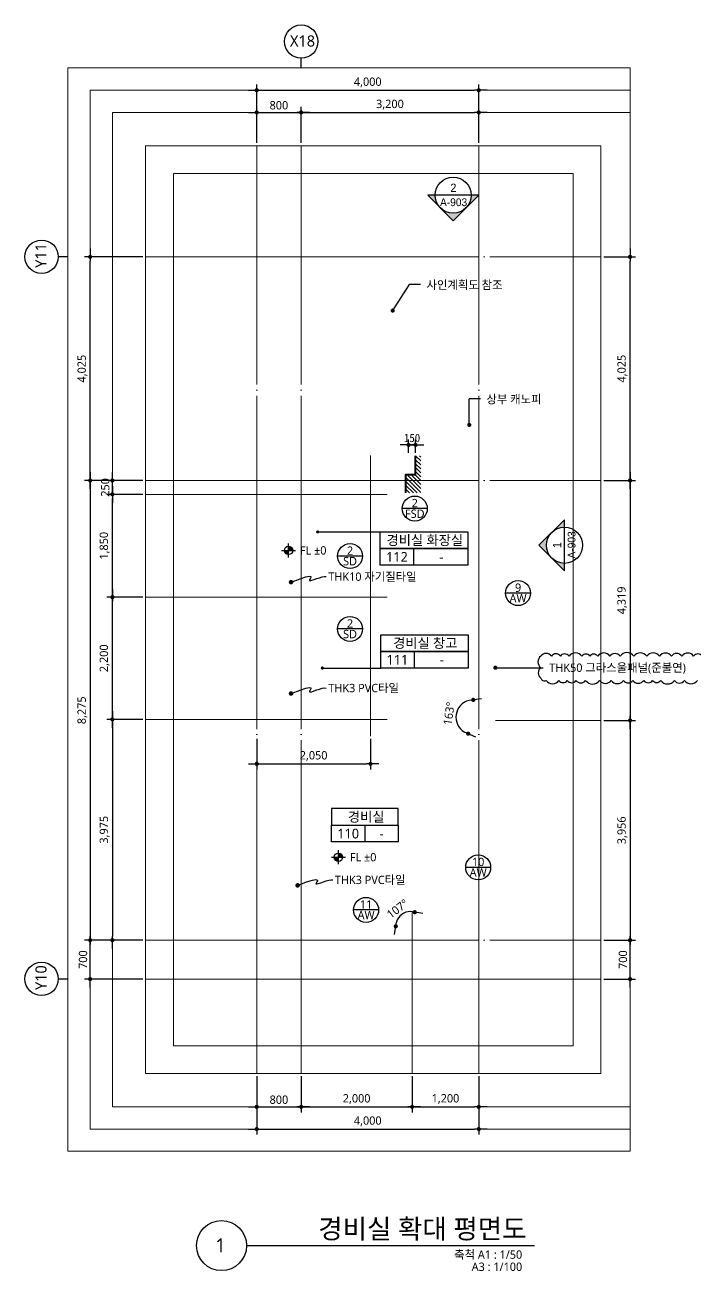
# Model space of a CAD drawing. Header units: millimetres. Extents: x -3672364 to -3590876, y -108975 to -79664.
# Drawn here: x -3660510 to -3648438, y -105047 to -82616 of the extents above; entities that cross this region are included whole.
import ezdxf
from ezdxf.enums import TextEntityAlignment as Align

# ---------------------------------------------------------------- set-up
doc = ezdxf.new("R2010")
doc.units = ezdxf.units.MM
doc.header["$LTSCALE"] = 100
doc.header["$MEASUREMENT"] = 0
doc.linetypes.add('CEN', pattern=[62, 60, -1, 0, -1])
doc.layers.get('0').update_dxf_attribs({"linetype": 'CONTINUOUS'})
for name, color, linetype, lineweight in [('A-AXIS-BUBL', 7, 'CONTINUOUS', 25), ('A-AXIS-LINE', 1, 'CEN', 15), ('A-CNTL', 1, 'CEN', 15), ('A-DIMS', 7, 'CONTINUOUS', 25), ('A-DWXK-WIND', 7, 'CONTINUOUS', 25), ('A-GRND', 2, 'CONTINUOUS', 40), ('A-MKXS-LEAD', 7, 'CONTINUOUS', 25), ('A-MKXS-MAK1', 3, 'CONTINUOUS', 25), ('A-MKXS-TEXT1', 3, 'CONTINUOUS', 25), ('A-MKXS-TEXT2', 7, 'CONTINUOUS', 25), ('A-MKXX-NAME', 3, 'CONTINUOUS', 25), ('A-MKXX-SYMB', 7, 'CONTINUOUS', 25), ('A-XXXX-HATC', 8, 'CONTINUOUS', 18), ('A-XXXX-SYMB', 7, 'CONTINUOUS', 25), ('A-XXXX-TXT1', 3, 'CONTINUOUS', 25), ('A-XXXX-TXT2', 3, 'CONTINUOUS', 25), ('REV-202205', 20, 'CONTINUOUS', 25)]:
    doc.layers.add(name, color=color, linetype=linetype, lineweight=lineweight)
doc.layers.add('A-XXXX-NPLT', color=144, linetype='CONTINUOUS', lineweight=15, plot=False)
doc.styles.add('HY울릉도L', font='')
doc.styles.add('돋움체', font='')
doc.styles.add('돋음', font='')
doc.styles.add('맑은고딕', font='malgun.ttf')
doc.styles.get('HY울릉도L').set_extended_font_data('HYwulM')
doc.styles.get('돋움체').set_extended_font_data('DotumChe')
doc.styles.get('돋음').set_extended_font_data('Dotum')
doc.dimstyles.new('CDIM', dxfattribs={"dimtxt": 3, "dimasz": 1.5, "dimexe": 2, "dimexo": 1, "dimgap": 1, "dimtad": 1, "dimdec": 0, "dimrnd": 0.5, "dimzin": 0, "dimdsep": 32, "dimlunit": 6, "dimtxsty": 'HY울릉도L', "dimblk1": '_CIDOT', "dimblk2": '_CIDOT', "dimsah": 1, "dimcen": 5.5, "dimclrd": 2, "dimclre": 2, "dimclrt": 7, "dimadec": 0, "dimazin": 0, "dimtfac": 1, "dimtdec": 0, "dimtix": 1, "dimtmove": 2, "dimatfit": 1, "dimldrblk": '_CIDOT', "dimfxl": 1, "dimtolj": 1, "dimtzin": 0, "dimlwd": -1, "dimarcsym": 0})

# ---------------------------------------------------------------- blocks, each defined once
blk = doc.blocks.new('_CIDOT')
at = {"color": 0, "linetype": 'ByBlock'}
blk.add_line((2, 0), (-1, 0), dxfattribs=at)
at = {"color": 0, "linetype": 'ByBlock', "const_width": 0.5}
blk.add_lwpolyline([(-0.25, 0, 1), (0.25, 0, 1)], format="xyb", close=True, dxfattribs=at)
blk = doc.blocks.new('*D4')
at = {"layer": 'A-DIMS', "lineweight": -2, "transparency": 16777216}
for p, q in [((-3656335, -84741), (-3656335, -83691)), ((-3652335, -84741), (-3652335, -83691))]:
    blk.add_line(p, q, dxfattribs=at)
at = {"layer": 'A-DIMS', "transparency": 16777216}
blk.add_line((-3656260, -83791), (-3652410, -83791), dxfattribs=at)
at = {"layer": 'A-DIMS', "transparency": 16777216, "xscale": 75, "yscale": 75, "zscale": 75, "rotation": 180}
blk.add_blockref('_CIDOT', (-3656335, -83791), dxfattribs=at)
at = {"layer": 'A-DIMS', "transparency": 16777216, "xscale": 75, "yscale": 75, "zscale": 75}
blk.add_blockref('_CIDOT', (-3652335, -83791), dxfattribs=at)
at = {"layer": 'A-DIMS', "color": 3, "transparency": 16777216, "insert": (-3654335, -83651), "char_height": 150, "attachment_point": 5, "style": '맑은고딕'}
blk.add_mtext('\\A1;4,000', dxfattribs=at)
blk = doc.blocks.new('*D5')
at = {"layer": 'A-DIMS', "lineweight": -2, "transparency": 16777216}
for p, q in [((-3658385, -90816), (-3659435, -90816)), ((-3658385, -99091), (-3659435, -99091))]:
    blk.add_line(p, q, dxfattribs=at)
at = {"layer": 'A-DIMS', "transparency": 16777216}
blk.add_line((-3659335, -90891), (-3659335, -99016), dxfattribs=at)
at = {"layer": 'A-DIMS', "transparency": 16777216, "xscale": 75, "yscale": 75, "zscale": 75}
for p, rotation in [((-3659335, -90816), 90), ((-3659335, -99091), 270)]:
    blk.add_blockref('_CIDOT', p, dxfattribs=dict(at, rotation=rotation))
at = {"layer": 'A-DIMS', "color": 3, "transparency": 16777216, "insert": (-3659475, -94953), "char_height": 150, "attachment_point": 5, "rotation": 90, "style": '맑은고딕'}
blk.add_mtext('\\A1;8,275', dxfattribs=at)
blk = doc.blocks.new('*D6')
at = {"layer": 'A-DIMS', "lineweight": -2, "transparency": 16777216}
for p, q in [((-3658385, -90816), (-3659035, -90816)), ((-3658385, -91066), (-3659035, -91066))]:
    blk.add_line(p, q, dxfattribs=at)
at = {"layer": 'A-DIMS', "transparency": 16777216}
for p, q in [((-3658935, -90741), (-3658935, -90666)), ((-3658935, -91066), (-3658935, -90816)), ((-3658935, -91141), (-3658935, -91216))]:
    blk.add_line(p, q, dxfattribs=at)
at = {"layer": 'A-DIMS', "transparency": 16777216, "xscale": 75, "yscale": 75, "zscale": 75}
for p, rotation in [((-3658935, -90816), 270), ((-3658935, -91066), 90)]:
    blk.add_blockref('_CIDOT', p, dxfattribs=dict(at, rotation=rotation))
at = {"layer": 'A-DIMS', "color": 3, "transparency": 16777216, "insert": (-3659063, -90941), "char_height": 150, "attachment_point": 5, "rotation": 90, "style": '맑은고딕'}
blk.add_mtext('\\A1;250', dxfattribs=at)
blk = doc.blocks.new('*D7')
at = {"layer": 'A-DIMS', "lineweight": -2, "transparency": 16777216}
for p, q in [((-3658385, -95116), (-3659035, -95116)), ((-3658385, -99091), (-3659035, -99091))]:
    blk.add_line(p, q, dxfattribs=at)
at = {"layer": 'A-DIMS', "transparency": 16777216}
blk.add_line((-3658935, -95191), (-3658935, -99016), dxfattribs=at)
at = {"layer": 'A-DIMS', "transparency": 16777216, "xscale": 75, "yscale": 75, "zscale": 75}
for p, rotation in [((-3658935, -95116), 90), ((-3658935, -99091), 270)]:
    blk.add_blockref('_CIDOT', p, dxfattribs=dict(at, rotation=rotation))
at = {"layer": 'A-DIMS', "color": 3, "transparency": 16777216, "insert": (-3659075, -97103), "char_height": 150, "attachment_point": 5, "rotation": 90, "style": '맑은고딕'}
blk.add_mtext('\\A1;3,975', dxfattribs=at)
blk = doc.blocks.new('*D8')
at = {"layer": 'A-DIMS', "lineweight": -2, "transparency": 16777216}
for p, q in [((-3658385, -99091), (-3659435, -99091)), ((-3658385, -99791), (-3659435, -99791))]:
    blk.add_line(p, q, dxfattribs=at)
at = {"layer": 'A-DIMS', "transparency": 16777216}
blk.add_line((-3659335, -99716), (-3659335, -99166), dxfattribs=at)
at = {"layer": 'A-DIMS', "transparency": 16777216, "xscale": 75, "yscale": 75, "zscale": 75}
for p, rotation in [((-3659335, -99091), 90), ((-3659335, -99791), 270)]:
    blk.add_blockref('_CIDOT', p, dxfattribs=dict(at, rotation=rotation))
at = {"layer": 'A-DIMS', "color": 3, "transparency": 16777216, "insert": (-3659463, -99441), "char_height": 150, "attachment_point": 5, "rotation": 90, "style": '맑은고딕'}
blk.add_mtext('\\A1;700', dxfattribs=at)
blk = doc.blocks.new('*D9')
at = {"layer": 'A-DIMS', "lineweight": -2, "transparency": 16777216}
for p, q in [((-3658385, -86791), (-3659435, -86791)), ((-3658385, -90816), (-3659435, -90816))]:
    blk.add_line(p, q, dxfattribs=at)
at = {"layer": 'A-DIMS', "transparency": 16777216}
blk.add_line((-3659335, -90741), (-3659335, -86866), dxfattribs=at)
at = {"layer": 'A-DIMS', "transparency": 16777216, "xscale": 75, "yscale": 75, "zscale": 75}
for p, rotation in [((-3659335, -86791), 90), ((-3659335, -90816), 270)]:
    blk.add_blockref('_CIDOT', p, dxfattribs=dict(at, rotation=rotation))
at = {"layer": 'A-DIMS', "color": 3, "transparency": 16777216, "insert": (-3659475, -88803), "char_height": 150, "attachment_point": 5, "rotation": 90, "style": '맑은고딕'}
blk.add_mtext('\\A1;4,025', dxfattribs=at)
blk = doc.blocks.new('*D10')
at = {"layer": 'A-DIMS', "lineweight": -2, "transparency": 16777216}
for p, q in [((-3656335, -84741), (-3656335, -84091)), ((-3655535, -84741), (-3655535, -84091))]:
    blk.add_line(p, q, dxfattribs=at)
at = {"layer": 'A-DIMS', "transparency": 16777216}
blk.add_line((-3656260, -84191), (-3655610, -84191), dxfattribs=at)
at = {"layer": 'A-DIMS', "transparency": 16777216, "xscale": 75, "yscale": 75, "zscale": 75, "rotation": 180}
blk.add_blockref('_CIDOT', (-3656335, -84191), dxfattribs=at)
at = {"layer": 'A-DIMS', "transparency": 16777216, "xscale": 75, "yscale": 75, "zscale": 75}
blk.add_blockref('_CIDOT', (-3655535, -84191), dxfattribs=at)
at = {"layer": 'A-DIMS', "color": 3, "transparency": 16777216, "insert": (-3655935, -84063), "char_height": 150, "attachment_point": 5, "style": '맑은고딕'}
blk.add_mtext('\\A1;800', dxfattribs=at)
blk = doc.blocks.new('*D11')
at = {"layer": 'A-DIMS', "lineweight": -2, "transparency": 16777216}
for p, q in [((-3655535, -84741), (-3655535, -84091)), ((-3652335, -84741), (-3652335, -84091))]:
    blk.add_line(p, q, dxfattribs=at)
at = {"layer": 'A-DIMS', "transparency": 16777216}
blk.add_line((-3655460, -84191), (-3652410, -84191), dxfattribs=at)
at = {"layer": 'A-DIMS', "transparency": 16777216, "xscale": 75, "yscale": 75, "zscale": 75, "rotation": 180}
blk.add_blockref('_CIDOT', (-3655535, -84191), dxfattribs=at)
at = {"layer": 'A-DIMS', "transparency": 16777216, "xscale": 75, "yscale": 75, "zscale": 75}
blk.add_blockref('_CIDOT', (-3652335, -84191), dxfattribs=at)
at = {"layer": 'A-DIMS', "color": 3, "transparency": 16777216, "insert": (-3653935, -84051), "char_height": 150, "attachment_point": 5, "style": '맑은고딕'}
blk.add_mtext('\\A1;3,200', dxfattribs=at)
blk = doc.blocks.new('*D12')
at = {"layer": 'A-DIMS', "lineweight": -2, "transparency": 16777216}
for p, q in [((-3656335, -101541), (-3656335, -102591)), ((-3652335, -101541), (-3652335, -102591))]:
    blk.add_line(p, q, dxfattribs=at)
at = {"layer": 'A-DIMS', "transparency": 16777216}
blk.add_line((-3656260, -102491), (-3652410, -102491), dxfattribs=at)
at = {"layer": 'A-DIMS', "transparency": 16777216, "xscale": 75, "yscale": 75, "zscale": 75, "rotation": 180}
blk.add_blockref('_CIDOT', (-3656335, -102491), dxfattribs=at)
at = {"layer": 'A-DIMS', "transparency": 16777216, "xscale": 75, "yscale": 75, "zscale": 75}
blk.add_blockref('_CIDOT', (-3652335, -102491), dxfattribs=at)
at = {"layer": 'A-DIMS', "color": 3, "transparency": 16777216, "insert": (-3654335, -102351), "char_height": 150, "attachment_point": 5, "style": '맑은고딕'}
blk.add_mtext('\\A1;4,000', dxfattribs=at)
blk = doc.blocks.new('*D13')
at = {"layer": 'A-DIMS', "lineweight": -2, "transparency": 16777216}
for p, q in [((-3656335, -101541), (-3656335, -102191)), ((-3655535, -101541), (-3655535, -102191))]:
    blk.add_line(p, q, dxfattribs=at)
at = {"layer": 'A-DIMS', "transparency": 16777216}
blk.add_line((-3656260, -102091), (-3655610, -102091), dxfattribs=at)
at = {"layer": 'A-DIMS', "transparency": 16777216, "xscale": 75, "yscale": 75, "zscale": 75, "rotation": 180}
blk.add_blockref('_CIDOT', (-3656335, -102091), dxfattribs=at)
at = {"layer": 'A-DIMS', "transparency": 16777216, "xscale": 75, "yscale": 75, "zscale": 75}
blk.add_blockref('_CIDOT', (-3655535, -102091), dxfattribs=at)
at = {"layer": 'A-DIMS', "color": 3, "transparency": 16777216, "insert": (-3655935, -101963), "char_height": 150, "attachment_point": 5, "style": '맑은고딕'}
blk.add_mtext('\\A1;800', dxfattribs=at)
blk = doc.blocks.new('*D14')
at = {"layer": 'A-DIMS', "lineweight": -2, "transparency": 16777216}
for p, q in [((-3655535, -101541), (-3655535, -102191)), ((-3653535, -101541), (-3653535, -102191))]:
    blk.add_line(p, q, dxfattribs=at)
at = {"layer": 'A-DIMS', "transparency": 16777216}
blk.add_line((-3655460, -102091), (-3653610, -102091), dxfattribs=at)
at = {"layer": 'A-DIMS', "transparency": 16777216, "xscale": 75, "yscale": 75, "zscale": 75, "rotation": 180}
blk.add_blockref('_CIDOT', (-3655535, -102091), dxfattribs=at)
at = {"layer": 'A-DIMS', "transparency": 16777216, "xscale": 75, "yscale": 75, "zscale": 75}
blk.add_blockref('_CIDOT', (-3653535, -102091), dxfattribs=at)
at = {"layer": 'A-DIMS', "color": 3, "transparency": 16777216, "insert": (-3654535, -101951), "char_height": 150, "attachment_point": 5, "style": '맑은고딕'}
blk.add_mtext('\\A1;2,000', dxfattribs=at)
blk = doc.blocks.new('*D15')
at = {"layer": 'A-DIMS', "lineweight": -2, "transparency": 16777216}
for p, q in [((-3653535, -101541), (-3653535, -102191)), ((-3652335, -101541), (-3652335, -102191))]:
    blk.add_line(p, q, dxfattribs=at)
at = {"layer": 'A-DIMS', "transparency": 16777216}
blk.add_line((-3653460, -102091), (-3652410, -102091), dxfattribs=at)
at = {"layer": 'A-DIMS', "transparency": 16777216, "xscale": 75, "yscale": 75, "zscale": 75, "rotation": 180}
blk.add_blockref('_CIDOT', (-3653535, -102091), dxfattribs=at)
at = {"layer": 'A-DIMS', "transparency": 16777216, "xscale": 75, "yscale": 75, "zscale": 75}
blk.add_blockref('_CIDOT', (-3652335, -102091), dxfattribs=at)
at = {"layer": 'A-DIMS', "color": 3, "transparency": 16777216, "insert": (-3652935, -101950), "char_height": 150, "attachment_point": 5, "style": '맑은고딕'}
blk.add_mtext('\\A1;1,200', dxfattribs=at)
blk = doc.blocks.new('*D16')
at = {"layer": 'A-DIMS', "lineweight": -2, "transparency": 16777216}
for p, q in [((-3656335, -95466), (-3656335, -96016)), ((-3654285, -95466), (-3654285, -96016))]:
    blk.add_line(p, q, dxfattribs=at)
at = {"layer": 'A-DIMS', "transparency": 16777216}
blk.add_line((-3656260, -95916), (-3654360, -95916), dxfattribs=at)
at = {"layer": 'A-DIMS', "transparency": 16777216, "xscale": 75, "yscale": 75, "zscale": 75, "rotation": 180}
blk.add_blockref('_CIDOT', (-3656335, -95916), dxfattribs=at)
at = {"layer": 'A-DIMS', "transparency": 16777216, "xscale": 75, "yscale": 75, "zscale": 75}
blk.add_blockref('_CIDOT', (-3654285, -95916), dxfattribs=at)
at = {"layer": 'A-DIMS', "color": 3, "transparency": 16777216, "insert": (-3655310, -95776), "char_height": 150, "attachment_point": 5, "style": '맑은고딕'}
blk.add_mtext('\\A1;2,050', dxfattribs=at)
blk = doc.blocks.new('*D17')
at = {"layer": 'A-DIMS', "lineweight": -2, "transparency": 16777216}
for p, q in [((-3658385, -91066), (-3659035, -91066)), ((-3658385, -92916), (-3659035, -92916))]:
    blk.add_line(p, q, dxfattribs=at)
at = {"layer": 'A-DIMS', "transparency": 16777216}
blk.add_line((-3658935, -92841), (-3658935, -91141), dxfattribs=at)
at = {"layer": 'A-DIMS', "transparency": 16777216, "xscale": 75, "yscale": 75, "zscale": 75}
for p, rotation in [((-3658935, -91066), 90), ((-3658935, -92916), 270)]:
    blk.add_blockref('_CIDOT', p, dxfattribs=dict(at, rotation=rotation))
at = {"layer": 'A-DIMS', "color": 3, "transparency": 16777216, "insert": (-3659076, -91991), "char_height": 150, "attachment_point": 5, "rotation": 90, "style": '맑은고딕'}
blk.add_mtext('\\A1;1,850', dxfattribs=at)
blk = doc.blocks.new('*D18')
at = {"layer": 'A-DIMS', "lineweight": -2, "transparency": 16777216}
for p, q in [((-3658385, -92916), (-3659035, -92916)), ((-3658385, -95116), (-3659035, -95116))]:
    blk.add_line(p, q, dxfattribs=at)
at = {"layer": 'A-DIMS', "transparency": 16777216}
blk.add_line((-3658935, -95041), (-3658935, -92991), dxfattribs=at)
at = {"layer": 'A-DIMS', "transparency": 16777216, "xscale": 75, "yscale": 75, "zscale": 75}
for p, rotation in [((-3658935, -92916), 90), ((-3658935, -95116), 270)]:
    blk.add_blockref('_CIDOT', p, dxfattribs=dict(at, rotation=rotation))
at = {"layer": 'A-DIMS', "color": 3, "transparency": 16777216, "insert": (-3659075, -94016), "char_height": 150, "attachment_point": 5, "rotation": 90, "style": '맑은고딕'}
blk.add_mtext('\\A1;2,200', dxfattribs=at)
blk = doc.blocks.new('*D19')
at = {"layer": 'A-DIMS', "lineweight": -2, "transparency": 16777216}
for p, q in [((-3653599, -90321), (-3653599, -90076)), ((-3653474, -90321), (-3653474, -90076))]:
    blk.add_line(p, q, dxfattribs=at)
at = {"layer": 'A-DIMS', "transparency": 16777216}
for p, q in [((-3653674, -90176), (-3653749, -90176)), ((-3653474, -90176), (-3653599, -90176)), ((-3653399, -90176), (-3653324, -90176))]:
    blk.add_line(p, q, dxfattribs=at)
at = {"layer": 'A-DIMS', "transparency": 16777216, "xscale": 75, "yscale": 75, "zscale": 75}
blk.add_blockref('_CIDOT', (-3653599, -90176), dxfattribs=at)
at = {"layer": 'A-DIMS', "transparency": 16777216, "xscale": 75, "yscale": 75, "zscale": 75, "rotation": 180}
blk.add_blockref('_CIDOT', (-3653474, -90176), dxfattribs=at)
at = {"layer": 'A-DIMS', "color": 3, "transparency": 16777216, "insert": (-3653536, -90051), "char_height": 150, "attachment_point": 5, "style": '돋움체'}
blk.add_mtext('\\A1;150', dxfattribs=at)
blk = doc.blocks.new('*D20')
at = {"layer": 'A-DIMS', "lineweight": -2, "transparency": 16777216}
for p, q in [((-3650085, -95135), (-3649510, -95135)), ((-3650085, -99091), (-3649510, -99091))]:
    blk.add_line(p, q, dxfattribs=at)
at = {"layer": 'A-DIMS', "transparency": 16777216}
blk.add_line((-3649610, -95210), (-3649610, -99016), dxfattribs=at)
at = {"layer": 'A-DIMS', "transparency": 16777216, "xscale": 75, "yscale": 75, "zscale": 75}
for p, rotation in [((-3649610, -95135), 90), ((-3649610, -99091), 270)]:
    blk.add_blockref('_CIDOT', p, dxfattribs=dict(at, rotation=rotation))
at = {"layer": 'A-DIMS', "color": 3, "transparency": 16777216, "insert": (-3649750, -97113), "char_height": 150, "attachment_point": 5, "rotation": 90, "style": '맑은고딕'}
blk.add_mtext('\\A1;3,956', dxfattribs=at)
blk = doc.blocks.new('*D21')
at = {"layer": 'A-DIMS', "lineweight": -2, "transparency": 16777216}
for p, q in [((-3650085, -86791), (-3649510, -86791)), ((-3650085, -90816), (-3649510, -90816))]:
    blk.add_line(p, q, dxfattribs=at)
at = {"layer": 'A-DIMS', "transparency": 16777216}
blk.add_line((-3649610, -90741), (-3649610, -86866), dxfattribs=at)
at = {"layer": 'A-DIMS', "transparency": 16777216, "xscale": 75, "yscale": 75, "zscale": 75}
for p, rotation in [((-3649610, -86791), 90), ((-3649610, -90816), 270)]:
    blk.add_blockref('_CIDOT', p, dxfattribs=dict(at, rotation=rotation))
at = {"layer": 'A-DIMS', "color": 3, "transparency": 16777216, "insert": (-3649750, -88803), "char_height": 150, "attachment_point": 5, "rotation": 90, "style": '맑은고딕'}
blk.add_mtext('\\A1;4,025', dxfattribs=at)
blk = doc.blocks.new('*D22')
at = {"layer": 'A-DIMS', "lineweight": -2, "transparency": 16777216}
for p, q in [((-3650085, -99091), (-3649510, -99091)), ((-3650085, -99791), (-3649510, -99791))]:
    blk.add_line(p, q, dxfattribs=at)
at = {"layer": 'A-DIMS', "transparency": 16777216}
blk.add_line((-3649610, -99716), (-3649610, -99166), dxfattribs=at)
at = {"layer": 'A-DIMS', "transparency": 16777216, "xscale": 75, "yscale": 75, "zscale": 75}
for p, rotation in [((-3649610, -99091), 90), ((-3649610, -99791), 270)]:
    blk.add_blockref('_CIDOT', p, dxfattribs=dict(at, rotation=rotation))
at = {"layer": 'A-DIMS', "color": 3, "transparency": 16777216, "insert": (-3649738, -99441), "char_height": 150, "attachment_point": 5, "rotation": 90, "style": '맑은고딕'}
blk.add_mtext('\\A1;700', dxfattribs=at)
blk = doc.blocks.new('*D23')
at = {"layer": 'A-DIMS', "lineweight": -2, "transparency": 16777216}
for p, q in [((-3650085, -90816), (-3649510, -90816)), ((-3650085, -95135), (-3649510, -95135))]:
    blk.add_line(p, q, dxfattribs=at)
at = {"layer": 'A-DIMS', "transparency": 16777216}
blk.add_line((-3649610, -90891), (-3649610, -95060), dxfattribs=at)
at = {"layer": 'A-DIMS', "transparency": 16777216, "xscale": 75, "yscale": 75, "zscale": 75}
for p, rotation in [((-3649610, -90816), 90), ((-3649610, -95135), 270)]:
    blk.add_blockref('_CIDOT', p, dxfattribs=dict(at, rotation=rotation))
at = {"layer": 'A-DIMS', "color": 3, "transparency": 16777216, "insert": (-3649751, -92975), "char_height": 150, "attachment_point": 5, "rotation": 90, "style": '맑은고딕'}
blk.add_mtext('\\A1;4,319', dxfattribs=at)
blk = doc.blocks.new('*D24')
at = {"layer": 'A-DIMS', "transparency": 16777216}
blk.add_arc((-3652435, -95076), 311, 103.8467, 239.4541, dxfattribs=at)
at = {"layer": 'A-DIMS', "transparency": 16777216, "xscale": 75, "yscale": 75, "zscale": 75}
for p, rotation in [((-3652435, -94765), 6.923346395079077), ((-3652525, -95374), 336.3774093709544)]:
    blk.add_blockref('_CIDOT', p, dxfattribs=dict(at, rotation=rotation))
at = {"layer": 'A-DIMS', "color": 3, "transparency": 16777216, "insert": (-3652870, -95012), "char_height": 150, "attachment_point": 5, "rotation": 81.6504, "style": '맑은고딕'}
blk.add_mtext('\\A1;163°', dxfattribs=at)
blk = doc.blocks.new('*D25')
at = {"layer": 'A-DIMS', "transparency": 16777216}
blk.add_arc((-3653565, -98841), 265, 89.5656, 163.7351, dxfattribs=at)
at = {"layer": 'A-DIMS', "transparency": 16777216, "xscale": 75, "yscale": 75, "zscale": 75}
for p, rotation in [((-3653489, -98587), 351.4331944957413), ((-3653830, -98841), 261.8675612702399)]:
    blk.add_blockref('_CIDOT', p, dxfattribs=dict(at, rotation=rotation))
at = {"layer": 'A-DIMS', "color": 3, "transparency": 16777216, "insert": (-3653799, -98526), "char_height": 150, "attachment_point": 5, "rotation": 36.6504, "style": '맑은고딕'}
blk.add_mtext('\\A1;107°', dxfattribs=at)
blk = doc.blocks.new('A$C2D3050CD')
at = {"layer": 'A-MKXS-MAK1'}
h = blk.add_hatch(color=256, dxfattribs=at)
h.dxf.hatch_style = 1
edge = h.paths.add_edge_path()
edge.add_line((135, 6762), (0, 6762))
edge.add_line((0, 6762), (460, 6303))
edge.add_line((460, 6303), (919, 6762))
edge.add_line((919, 6762), (785, 6762))
edge.add_arc((460, 6762), 325, 180, 360, ccw=False)
h = blk.add_hatch(color=256, dxfattribs=at)
h.dxf.hatch_style = 1
edge = h.paths.add_edge_path()
edge.add_line((2465, 785), (2465, 919))
edge.add_line((2465, 919), (2005, 460))
edge.add_line((2005, 460), (2465, 0))
edge.add_line((2465, 0), (2465, 135))
edge.add_arc((2465, 460), 325, 90, 270, ccw=False)
for p, q in [((0, 6762), (460, 6303)), ((919, 6762), (0, 6762)), ((919, 6762), (460, 6303)), ((2465, 919), (2005, 460)), ((2465, 0), (2465, 919)), ((2465, 0), (2005, 460))]:
    blk.add_line(p, q, dxfattribs=at)
for centre in [(460, 6762), (2465, 460)]:
    blk.add_circle(centre, 325, dxfattribs=at)
at = {"layer": 'A-MKXS-TEXT2', "style": '돋음'}
for s, height, p in [('2', 150, (464, 6896)), ('A-903', 140, (467, 6635))]:
    blk.add_text(s, height=height, dxfattribs=at).set_placement(p, align=Align.MIDDLE)
for s, height, p in [('A-903', 140, (2592, 467)), ('1', 150, (2331, 464))]:
    blk.add_text(s, height=height, rotation=90, dxfattribs=at).set_placement(p, align=Align.MIDDLE)

msp = doc.modelspace()

# ---------------------------------------------------------------- hatches: boundary and pattern name
at = {"layer": 'A-XXXX-HATC'}
h = msp.add_hatch(dxfattribs=at)
h.set_pattern_fill('BRICK', color=256, scale=50.000001, angle=90, style=0)
h.set_pattern_definition([(135, (-3586528.01, -182277.306), (-35.35534, -35.35534), [])])
h.paths.add_polyline_path([(-3653647, -91039.2), (-3653647, -90705.8), (-3653472, -90704.2), (-3653472, -90372.5), (-3653379.5, -90372.5), (-3653379.5, -91037.8), (-3653597, -91037.8)])
at = {"layer": 'A-XXXX-SYMB'}
h = msp.add_hatch(color=256, dxfattribs=at)
h.paths.add_polyline_path([(-3655761.8, -92149.5, -0.4142136), (-3655836.8, -92074.5), (-3655761.8, -92074.5)])
h.paths.add_polyline_path([(-3655686.8, -92074.5), (-3655761.8, -92074.5), (-3655761.8, -91999.5, -0.4142136)])
h = msp.add_hatch(color=256, dxfattribs=at)
h.paths.add_polyline_path([(-3654862.1, -97671.7, -0.4142136), (-3654937.1, -97596.7), (-3654862.1, -97596.7)])
h.paths.add_polyline_path([(-3654787.1, -97596.7), (-3654862.1, -97596.7), (-3654862.1, -97521.7, -0.4142136)])

# ---------------------------------------------------------------- linework, layer by layer
at = {"layer": 'A-AXIS-BUBL', "ltscale": 0.2}
for p, q in [((-3655535.4, -83390.8), (-3655535.4, -83215.8)), ((-3659735.4, -86790.8), (-3659910.4, -86790.8)), ((-3659735.4, -99790.8), (-3659910.4, -99790.8))]:
    msp.add_line(p, q, dxfattribs=at)
for centre in [(-3655532.4, -82915.8), (-3660210.4, -86787.9), (-3660210.4, -99787.9)]:
    msp.add_circle(centre, 300, dxfattribs=at)
at = {"layer": 'A-AXIS-LINE', "ltscale": 50}
msp.add_line((-3658335.4, -99790.8), (-3650135.4, -99790.8), dxfattribs=at)
at = {"layer": 'A-CNTL'}
for p, q in [((-3656335.4, -101490.8), (-3656335.4, -84790.8)), ((-3655535.4, -101490.8), (-3655535.4, -84790.8)), ((-3652335.4, -101490.8), (-3652335.4, -84790.8)), ((-3658335.4, -86790.8), (-3650135.4, -86790.8)), ((-3654285.4, -95415.8), (-3654285.4, -90364.1)), ((-3658335.4, -90815.8), (-3650135.4, -90815.8)), ((-3658335.4, -91065.8), (-3653985.4, -91065.8)), ((-3658335.4, -92915.8), (-3653985.4, -92915.8)), ((-3658335.4, -95115.8), (-3653985.4, -95115.8)), ((-3652035.4, -95134.9), (-3650135.4, -95134.9)), ((-3653535.4, -101490.8), (-3653535.4, -98590.8)), ((-3658335.4, -99090.8), (-3650135.4, -99090.8))]:
    msp.add_line(p, q, dxfattribs=at)
at = {"layer": 'A-DWXK-WIND'}
for p, q in [((-3653261.9, -91321.2), (-3653711.9, -91321.2)), ((-3654428.6, -92176.7), (-3654878.6, -92176.7)), ((-3651402.2, -92843.5), (-3651852.2, -92843.5)), ((-3654428.6, -93488.5), (-3654878.6, -93488.5)), ((-3652120.8, -97780.3), (-3652570.8, -97780.3)), ((-3654139.6, -98545.6), (-3654589.6, -98545.6))]:
    msp.add_line(p, q, dxfattribs=at)
for centre in [(-3653486.9, -91321.2), (-3654653.6, -92176.7), (-3651627.2, -92843.5), (-3654653.6, -93488.5), (-3652345.8, -97780.3), (-3654364.6, -98545.6)]:
    msp.add_circle(centre, 225, dxfattribs=at)
at = {"layer": 'A-GRND'}
msp.add_lwpolyline([(-3653647, -91039.2), (-3653647, -90705.8), (-3653472, -90705.8), (-3653472, -90372.5)], dxfattribs=at)
at = {"layer": 'A-MKXS-LEAD'}
for p, q in [((-3653885.4, -87757.6), (-3653585.4, -87290)), ((-3653385.4, -87290), (-3653585.4, -87290)), ((-3652506.6, -89815.8), (-3652506.6, -89348.2)), ((-3652306.6, -89348.2), (-3652506.6, -89348.2)), ((-3652035.4, -94185.9), (-3651174.3, -94185.9))]:
    msp.add_line(p, q, dxfattribs=at)
for points, const_width in [([(-3653904.1, -87757.6, 1), (-3653866.6, -87757.6, 1)], 37.5), ([(-3652525.3, -89815.8, 1), (-3652487.8, -89815.8, 1)], 37.5), ([(-3655737.8, -92644, 1), (-3655696.3, -92648.1, 1)], 40), ([(-3652054.1, -94185.9, 1), (-3652016.6, -94185.9, 1)], 37.5), ([(-3655737.8, -94648.7, 1), (-3655696.3, -94652.8, 1)], 40), ([(-3655619.3, -98102.2, 1), (-3655577.8, -98106.4, 1)], 40)]:
    msp.add_lwpolyline(points, format="xyb", close=True, dxfattribs=dict(at, const_width=const_width))
for points in [[(-3655717, -92646), (-3655554.1, -92584.6), (-3655448, -92551.5), (-3655387.5, -92540.7), (-3655361.9, -92546.5), (-3655360, -92563), (-3655370.8, -92584.4), (-3655383.3, -92604.7), (-3655386.6, -92618.1), (-3655372.2, -92620.3), (-3655342, -92613), (-3655300.5, -92599.3), (-3655252.4, -92582.5), (-3655202, -92565.7), (-3655154, -92552.1), (-3655112.8, -92544.9), (-3655083.1, -92547.3)], [(-3655717, -94650.8), (-3655554.1, -94589.3), (-3655448, -94556.2), (-3655387.5, -94545.4), (-3655361.9, -94551.2), (-3655360, -94567.7), (-3655370.8, -94589.1), (-3655383.3, -94609.4), (-3655386.6, -94622.8), (-3655372.2, -94625.1), (-3655342, -94617.7), (-3655300.5, -94604), (-3655252.4, -94587.2), (-3655202, -94570.4), (-3655154, -94556.8), (-3655112.8, -94549.6), (-3655083.1, -94552)], [(-3655598.5, -98104.3), (-3655435.6, -98042.9), (-3655329.5, -98009.7), (-3655269, -97999), (-3655243.4, -98004.8), (-3655241.5, -98021.3), (-3655252.3, -98042.6), (-3655264.8, -98062.9), (-3655268.1, -98076.4), (-3655253.7, -98078.6), (-3655223.5, -98071.3), (-3655182, -98057.6), (-3655133.9, -98040.7), (-3655083.5, -98023.9), (-3655035.5, -98010.3), (-3654994.3, -98003.1), (-3654964.6, -98005.5)]]:
    msp.add_lwpolyline(points, dxfattribs=at)
at = {"layer": 'A-MKXS-TEXT2'}
for p, q in [((-3655237.3, -91741.6), (-3654109, -91741.6)), ((-3655152.4, -94192), (-3654100.6, -94192))]:
    msp.add_line(p, q, dxfattribs=at)
at = {"layer": 'A-MKXS-TEXT2', "const_width": 28.1}
for points in [[(-3655251.4, -91741.6, 1), (-3655223.3, -91741.6, 1)], [(-3655166.5, -94192, 1), (-3655138.4, -94192, 1)]]:
    msp.add_lwpolyline(points, format="xyb", close=True, dxfattribs=at)
at = {"layer": 'A-MKXX-SYMB'}
for p, q in [((-3653509, -92041.6), (-3653509, -92341.6)), ((-3653500.6, -93892), (-3653500.6, -94192)), ((-3654387.1, -97021.7), (-3654387.1, -97321.7))]:
    msp.add_line(p, q, dxfattribs=at)
for points in [[(-3652534, -92041.6), (-3654109, -92041.6), (-3654109, -91741.6), (-3652534, -91741.6)], [(-3652534, -92341.6), (-3654109, -92341.6), (-3654109, -92041.6), (-3652534, -92041.6)], [(-3652525.6, -93892), (-3654100.6, -93892), (-3654100.6, -93592), (-3652525.6, -93592)], [(-3652525.6, -94192), (-3654100.6, -94192), (-3654100.6, -93892), (-3652525.6, -93892)], [(-3654987.1, -97021.7), (-3653787.1, -97021.7), (-3653787.1, -96721.7), (-3654987.1, -96721.7)], [(-3653787.1, -97321.7), (-3654987.1, -97321.7), (-3654987.1, -97021.7), (-3653787.1, -97021.7)], [(-3653787.1, -97321.7), (-3654987.1, -97321.7), (-3654987.1, -97021.7), (-3653787.1, -97021.7)]]:
    msp.add_lwpolyline(points, close=True, dxfattribs=at)
at = {"layer": 'A-XXXX-NPLT'}
for points in [[(-3649610.4, -83390.8), (-3659735.4, -83390.8), (-3659735.4, -102890.8), (-3649610.4, -102890.8)], [(-3649610.4, -83790.8), (-3659335.4, -83790.8), (-3659335.4, -102490.8), (-3649610.4, -102490.8)], [(-3649610.4, -84190.8), (-3658935.4, -84190.8), (-3658935.4, -102090.8), (-3649610.4, -102090.8)], [(-3650135.4, -84790.8), (-3658335.4, -84790.8), (-3658335.4, -101490.8), (-3650135.4, -101490.8)], [(-3650635.4, -85290.8), (-3657835.4, -85290.8), (-3657835.4, -100990.8), (-3650635.4, -100990.8)]]:
    msp.add_lwpolyline(points, close=True, dxfattribs=at)
at = {"layer": 'A-XXXX-SYMB'}
for p, q in [((-3655761.8, -92199.5), (-3655761.8, -91949.5)), ((-3655886.8, -92074.5), (-3655636.8, -92074.5)), ((-3654862.1, -97721.7), (-3654862.1, -97471.7)), ((-3654987.1, -97596.7), (-3654737.1, -97596.7)), ((-3656518.2, -104589), (-3651332, -104589))]:
    msp.add_line(p, q, dxfattribs=at)
for centre, radius in [((-3655761.8, -92074.5), 75), ((-3654862.1, -97596.7), 75), ((-3656968.2, -104589), 450)]:
    msp.add_circle(centre, radius, dxfattribs=at)
at = {"layer": 'REV-202205'}
msp.add_lwpolyline([(-3648309.3, -93978.6, 0.5205671), (-3648465.2, -93978.6, 0.5205671), (-3648676.8, -93978.6, 0.5205671), (-3648866, -93978.6, 0.5205671), (-3649079.7, -93978.6, 0.5205671), (-3649308.7, -93978.6, 0.5205671), (-3649542.8, -93978.6, 0.5205671), (-3649789.5, -93978.6, 0.5205671), (-3649971.3, -93978.6, 0.5205671), (-3650193.2, -93978.6, 0.5205671), (-3650333.7, -93978.6, 0.5205671), (-3650476.8, -93978.6, 0.5205671), (-3650709.6, -93978.6, 0.5205671), (-3650864.8, -93978.6, 0.5205671), (-3651026.4, -93978.6, 0.5205671), (-3651216.3, -93978.6, 0.5205671), (-3651216.3, -94185.5, 0.5205671), (-3651216.3, -94373.1, 0.5205671), (-3651122.3, -94415.2, 0.5205671), (-3650890.9, -94415.2, 0.5205671), (-3650739.8, -94415.2, 0.5205671), (-3650583.7, -94415.2, 0.5205671), (-3650410.2, -94415.2, 0.5205671), (-3650158.5, -94415.2, 0.5205671), (-3649950.7, -94415.2, 0.5205671), (-3649728.4, -94415.2, 0.5205671), (-3649562.2, -94415.2, 0.5205671), (-3649363.3, -94415.2, 0.5205671), (-3649203.5, -94415.2, 0.5205671), (-3649057.9, -94415.2, 0.5205671), (-3648812.2, -94415.2, 0.5205671), (-3648629.8, -94415.2, 0.5205671), (-3648397.3, -94415.2, 0.5205671)], format="xyb", dxfattribs=at)

# ---------------------------------------------------------------- block references
msp.add_blockref('A$C2D3050CD', (-3653255.5, -92442.6))

# ---------------------------------------------------------------- texts
at = {"layer": 'A-MKXS-TEXT1', "style": '맑은고딕'}
for s, p in [('사인계획도 참조', (-3653275.7, -87295.8)), ('상부 캐노피', (-3652196.9, -89354)), ('THK10 자기질타일', (-3655044.9, -92547.3)), ('THK50 그라스울패널(준불연)', (-3651064.6, -94185.9)), ('THK3 PVC타일', (-3655044.9, -94552)), ('THK3 PVC타일', (-3654926.4, -98005.5))]:
    msp.add_text(s, height=150, dxfattribs=at).set_placement(p, align=Align.MIDDLE_LEFT)
at = {"layer": 'A-MKXX-NAME', "style": '맑은고딕'}
for s, p in [('경비실 화장실', (-3653307.1, -91891.6)), ('112', (-3653809, -92191.6)), ('-', (-3653009.2, -92191.6)), ('경비실 창고', (-3653298.8, -93742)), ('111', (-3653800.6, -94042)), ('-', (-3653000.8, -94042)), ('경비실', (-3654361.9, -96871.7)), ('110', (-3654687.1, -97171.7)), ('-', (-3654087.1, -97171.7))]:
    msp.add_text(s, height=175, dxfattribs=at).set_placement(p, align=Align.MIDDLE_CENTER)
at = {"layer": 'A-XXXX-TXT1', "style": '맑은고딕'}
msp.add_text('경비실 확대 평면도', height=350, dxfattribs=at).set_placement((-3651474.9, -104566.4), align=Align.BOTTOM_RIGHT)
msp.add_text('1', height=250, dxfattribs=at).set_placement((-3656986.4, -104583.7), align=Align.MIDDLE)
for s, p in [('축척 A1 : 1/50', (-3651552.8, -104675.1)), ('A3 : 1/100', (-3651552.8, -104894.1))]:
    msp.add_text(s, height=150, dxfattribs=at).set_placement(p, align=Align.TOP_RIGHT)
at = {"layer": 'A-XXXX-TXT2', "ltscale": 0.2, "style": '맑은고딕'}
msp.add_text('X18', height=200, dxfattribs=at).set_placement((-3655509.8, -82904.8), align=Align.MIDDLE)
for s, p in [('Y11', (-3660221.4, -86765.2)), ('Y10', (-3660221.4, -99765.2))]:
    msp.add_text(s, height=200, rotation=90, dxfattribs=at).set_placement(p, align=Align.MIDDLE)
at = {"layer": 'A-XXXX-TXT2', "style": '맑은고딕'}
for p in [(-3655556.6, -92075), (-3654656.8, -97597.2)]:
    msp.add_text('FL %%P0', height=150, dxfattribs=at).set_placement(p, align=Align.MIDDLE_LEFT)
for tag, p in [('2', (-3653486.9, -91222.8)), ('FSD', (-3653486.9, -91413.4)), ('SD', (-3654653.6, -92268.8)), ('2', (-3654653.6, -92078.2)), ('AW', (-3651627.2, -92935.6)), ('9', (-3651627.2, -92745)), ('2', (-3654653.6, -93390.1)), ('SD', (-3654653.6, -93580.7)), ('AW', (-3652345.8, -97872.5)), ('10', (-3652345.8, -97681.8)), ('11', (-3654364.6, -98447.1)), ('AW', (-3654364.6, -98637.7))]:
    msp.add_attdef(tag, text='000', height=150, dxfattribs=at).set_placement(p, align=Align.MIDDLE_CENTER)

# ---------------------------------------------------------------- dimensions: what is measured, and where the dimension line sits
at = {"layer": 'A-DIMS'}
for base, p1, p2, picture, middle in [((-3652335.4, -83790.8), (-3656335.4, -84790.8), (-3652335.4, -84790.8), '*D4', (-3654335.4, -83650.7)), ((-3655535.4, -84190.8), (-3656335.4, -84790.8), (-3655535.4, -84790.8), '*D10', (-3655935.4, -84063.3)), ((-3652335.4, -84190.8), (-3655535.4, -84790.8), (-3652335.4, -84790.8), '*D11', (-3653935.4, -84050.7)), ((-3654285.4, -95915.8), (-3656335.4, -95415.8), (-3654285.4, -95415.8), '*D16', (-3655310.4, -95775.7)), ((-3652335.4, -102490.8), (-3656335.4, -101490.8), (-3652335.4, -101490.8), '*D12', (-3654335.4, -102350.7)), ((-3655535.4, -102090.8), (-3656335.4, -101490.8), (-3655535.4, -101490.8), '*D13', (-3655935.4, -101963.3)), ((-3653535.4, -102090.8), (-3655535.4, -101490.8), (-3653535.4, -101490.8), '*D14', (-3654535.4, -101950.7)), ((-3652335.4, -102090.8), (-3653535.4, -101490.8), (-3652335.4, -101490.8), '*D15', (-3652935.4, -101950.3))]:
    dim = msp.add_linear_dim(base=base, p1=p1, p2=p2, dimstyle='CDIM', override={"dimscale": 50, "dimtxsty": '맑은고딕', "dimclrd": 256, "dimclre": 256, "dimclrt": 3}, dxfattribs=at)
    dim.commit()
    dim.dimension.update_dxf_attribs({"geometry": picture, "text_midpoint": middle})
for base, p1, p2, angle, picture, middle in [((-3659335.4, -86790.8), (-3658335.4, -90815.8), (-3658335.4, -86790.8), 270, '*D9', (-3659475.4, -88803.3)), ((-3649610.4, -86790.8), (-3650135.4, -90815.8), (-3650135.4, -86790.8), 270, '*D21', (-3649750.4, -88803.3)), ((-3659335.4, -99090.8), (-3658335.4, -90815.8), (-3658335.4, -99090.8), 90, '*D5', (-3659475.4, -94953.3)), ((-3658935.4, -90815.8), (-3658335.4, -91065.8), (-3658335.4, -90815.8), 270, '*D6', (-3659062.9, -90940.8)), ((-3649610.4, -95134.9), (-3650135.4, -90815.8), (-3650135.4, -95134.9), 90, '*D23', (-3649750.8, -92975.3)), ((-3658935.4, -91065.8), (-3658335.4, -92915.8), (-3658335.4, -91065.8), 270, '*D17', (-3659075.8, -91990.8)), ((-3658935.4, -92915.8), (-3658335.4, -95115.8), (-3658335.4, -92915.8), 270, '*D18', (-3659075.4, -94015.8)), ((-3658935.4, -99090.8), (-3658335.4, -95115.8), (-3658335.4, -99090.8), 90, '*D7', (-3659075.4, -97103.3)), ((-3649610.4, -99090.8), (-3650135.4, -95134.9), (-3650135.4, -99090.8), 90, '*D20', (-3649750.4, -97112.8)), ((-3659335.4, -99090.8), (-3658335.4, -99790.8), (-3658335.4, -99090.8), 270, '*D8', (-3659462.9, -99440.8)), ((-3649610.4, -99090.8), (-3650135.4, -99790.8), (-3650135.4, -99090.8), 270, '*D22', (-3649737.9, -99440.8))]:
    dim = msp.add_linear_dim(base=base, p1=p1, p2=p2, angle=angle, dimstyle='CDIM', override={"dimscale": 50, "dimtxsty": '맑은고딕', "dimclrd": 256, "dimclre": 256, "dimclrt": 3}, dxfattribs=at)
    dim.commit()
    dim.dimension.update_dxf_attribs({"geometry": picture, "text_midpoint": middle})
dim = msp.add_linear_dim(base=(-3653598.6, -90175.6), p1=(-3653473.6, -90371.2), p2=(-3653598.6, -90371.2), angle=180, text='150', dimstyle='CDIM', override={"dimscale": 50, "dimtxsty": '돋움체', "dimclrd": 256, "dimclre": 256, "dimclrt": 3}, dxfattribs=at)
dim.commit()
dim.dimension.update_dxf_attribs({"geometry": '*D19', "text_midpoint": (-3653536.1, -90050.5)})
for base, line1, line2, picture, middle in [((-3652688.4, -94895.2), ((-3652435.4, -95076.1), (-3652620.3, -95692.5)), ((-3652435.4, -95076.1), (-3652435.4, -94638.6)), '*D24', (-3652869.7, -95012.4)), ((-3653650.5, -98590), ((-3653564.8, -98840.8), (-3653835.4, -98840.8)), ((-3653424.8, -98374.4), (-3653564.8, -98840.8)), '*D25', (-3653799.3, -98525.5))]:
    dim = msp.add_angular_dim_2l(base=base, line1=line1, line2=line2, dimstyle='CDIM', override={"dimscale": 50, "dimtxsty": '맑은고딕', "dimclrd": 256, "dimclre": 256, "dimclrt": 3}, dxfattribs=at)
    dim.commit()
    dim.dimension.update_dxf_attribs({"geometry": picture, "text_midpoint": middle})

doc.saveas('drawing.dxf')
